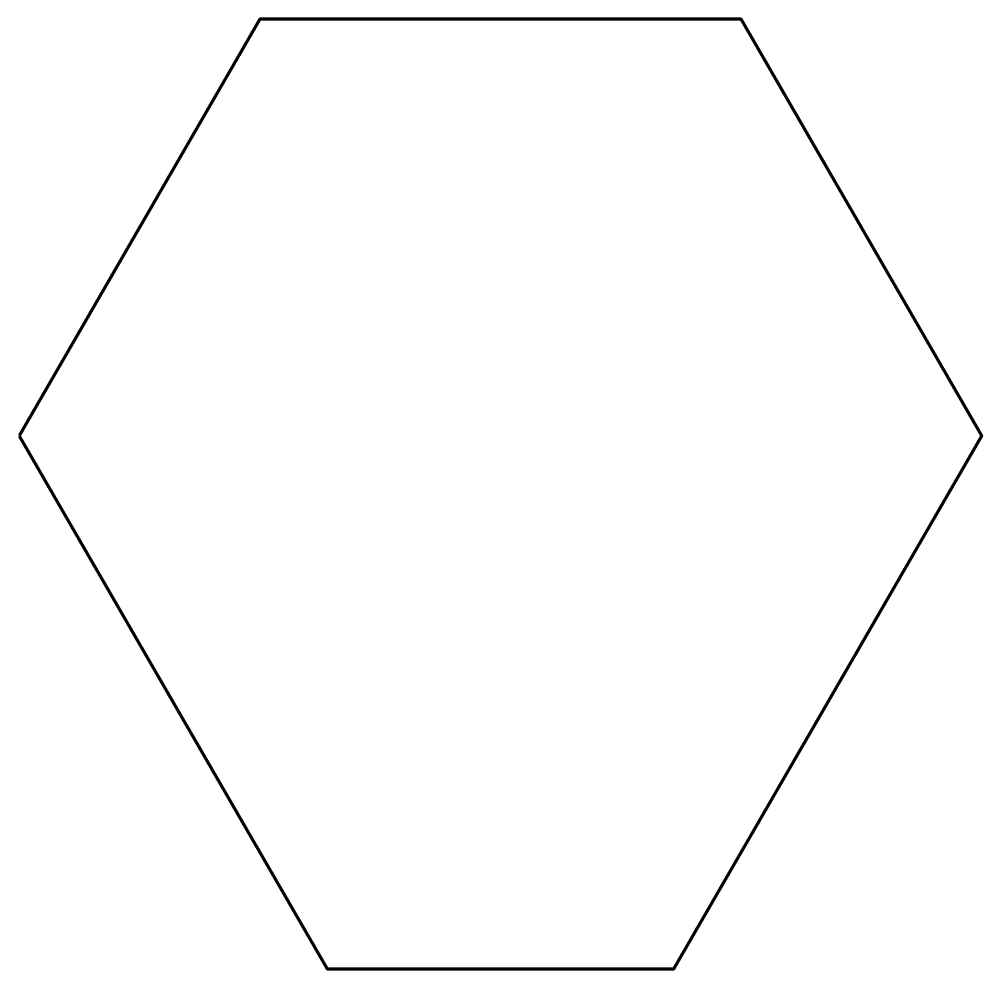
# Model space of a CAD drawing. Extents: x -159 to 101, y -432 to -175.
import ezdxf

# ---------------------------------------------------------------- set-up
doc = ezdxf.new("R2010")
doc.units = 0
doc.layers.add('s001-#def-active-grp', color=7, linetype='CONTINUOUS')

msp = doc.modelspace()

# ---------------------------------------------------------------- linework, layer by layer
at = {"layer": 's001-#def-active-grp', "color": 7, "linetype": 'CONTINUOUS', "lineweight": 158, "true_color": 0x000000}
msp.add_lwpolyline([(-158.71, -287.81), (-75.57, -431.81), (18.16, -431.81), (101.29, -287.81), (36.29, -175.22), (-93.71, -175.22), (-158.71, -287.81)], dxfattribs=at)

doc.saveas('drawing.dxf')
